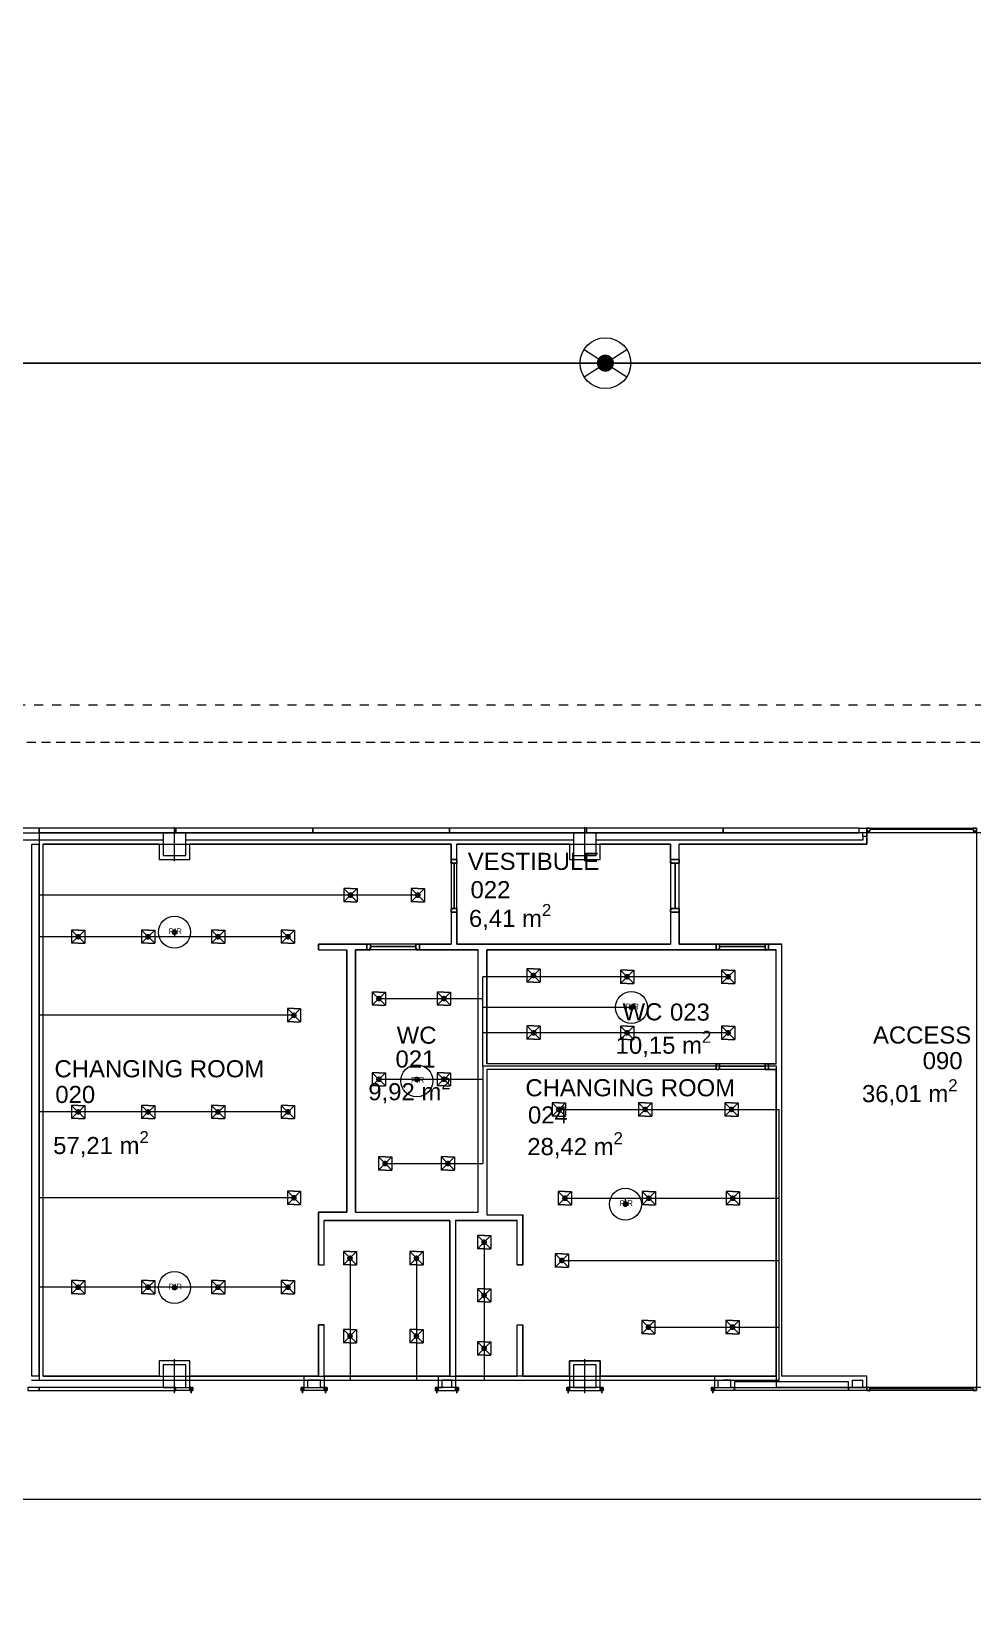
# Model space of a CAD drawing. Header units: millimetres. Extents: x 10 to 110, y 17 to 110.
# Drawn here: x 44.97 to 61.47, y 16.99 to 44.74 of the extents above; entities that cross this region are included whole.
import ezdxf

# ---------------------------------------------------------------- set-up
doc = ezdxf.new("R2010")
doc.units = ezdxf.units.MM
doc.header["$LTSCALE"] = 0.05
for name, pattern in [('00 Ground$0$Dash', [6.35, 3.175, -3.175]), ('00 Ground$0$HIDDEN2', [4.7625, 3.175, -1.5875]), ('OF 00 Ground$0$DASHDOT2', [12.7, 6.35, -3.175, 0, -3.175])]:
    doc.linetypes.add(name, pattern=pattern)
for name, color, linetype, lineweight in [('00 Ground$0$A-Proyecciones', 252, 'Continuous', 0), ('00 Ground$0$E-Proyecciones Sección', 251, '00 Ground$0$HIDDEN2', 0), ('COLUMN_AXES', 1, 'Continuous', 0), ('CONCRETE_COLUMN', 2, 'Continuous', 9), ('OF 00 Ground$0$Superficies', 81, 'Continuous', 5)]:
    doc.layers.add(name, color=color, linetype=linetype, lineweight=lineweight)
for name, color, linetype in [('00 Ground$0$PUENTE GRUA', 5, 'Continuous'), ('4A TEXTOS', 7, 'Continuous'), ('MAPAS', 7, 'Continuous'), ('OF 00 Ground$0$A-MARCOS', 1, 'Continuous'), ('OF 00 Ground$0$A-TEXTURAS-PISOS', 8, 'Continuous'), ('OF 00 Ground$0$panel fachada', 4, 'Continuous'), ('OF 00 Ground$0$Pladur', 3, 'Continuous')]:
    doc.layers.add(name, color=color, linetype=linetype)
doc.layers.add('OF 00 Ground$0$A-PUERTAS', color=6, linetype='Continuous', plot=False)
doc.layers.add('OF 00 Ground$0$A-VENTANAS', color=5, linetype='Continuous', plot=False)
doc.layers.get('OF 00 Ground$0$A-PUERTAS').off()
doc.layers.get('OF 00 Ground$0$A-VENTANAS').off()
doc.styles.get("Standard").update_dxf_attribs({"font": 'arial.ttf'})

# ---------------------------------------------------------------- blocks, each defined once
blk = doc.blocks.new('*U117')
at = {"layer": 'OF 00 Ground$0$A-MARCOS'}
for points in [[(0.06, -0.02), (0.05, -0.02), (0.05, 0), (0, 0), (0, -0.05), (0.06, -0.05)], [(1.86, -0.02), (1.87, -0.02), (1.87, 0), (1.92, 0), (1.92, -0.05), (1.86, -0.05)]]:
    blk.add_lwpolyline(points, close=True, dxfattribs=at)
at = {"layer": 'OF 00 Ground$0$A-MARCOS', "color": 0}
for centre in [(0.047, 0.003), (1.873, 0.003)]:
    blk.add_circle(centre, 0.00341, dxfattribs=at)
at = {"layer": 'OF 00 Ground$0$A-TEXTURAS-PISOS'}
blk.add_line((0.06, -0.032), (1.86, -0.032), dxfattribs=at)
blk = doc.blocks.new('*U242')
at = {"layer": 'OF 00 Ground$0$A-MARCOS'}
for points in [[(0.06, -0.02), (0.05, -0.02), (0.05, 0), (0, 0), (0, -0.05), (0.06, -0.05)], [(1.86, -0.02), (1.87, -0.02), (1.87, 0), (1.92, 0), (1.92, -0.05), (1.86, -0.05)]]:
    blk.add_lwpolyline(points, close=True, dxfattribs=at)
at = {"layer": 'OF 00 Ground$0$A-MARCOS', "color": 0}
for centre in [(0.047, 0.003), (1.873, 0.003)]:
    blk.add_circle(centre, 0.00341, dxfattribs=at)
at = {"layer": 'OF 00 Ground$0$A-TEXTURAS-PISOS'}
blk.add_line((0.06, -0.032), (1.86, -0.032), dxfattribs=at)
blk = doc.blocks.new('*U245')
at = {"layer": 'OF 00 Ground$0$A-MARCOS'}
for points in [[(-0.92, 0), (-0.87, 0), (-0.87, -0.02), (-0.86, -0.02), (-0.86, -0.1), (-0.92, -0.1)], [(-0.06, -0.02), (-0.05, -0.02), (-0.05, 0), (0, 0), (0, -0.1), (-0.06, -0.1)]]:
    blk.add_lwpolyline(points, close=True, dxfattribs=at)
at = {"layer": 'OF 00 Ground$0$A-MARCOS', "color": 0}
blk.add_circle((-0.049, 0.003), 0.00341, dxfattribs=at)
at = {"layer": 'OF 00 Ground$0$A-TEXTURAS-PISOS'}
blk.add_line((-0.06, -0.057), (-0.86, -0.057), dxfattribs=at)
blk = doc.blocks.new('*U187')
at = {"layer": 'OF 00 Ground$0$A-MARCOS', "color": 6, "linetype": 'OF 00 Ground$0$DASHDOT2', "ltscale": 0.05}
for p, q in [((0.025, -0.096), (0.025, 0.046)), ((1.975, -0.096), (1.975, 0.046))]:
    blk.add_line(p, q, dxfattribs=at)
at = {"layer": 'OF 00 Ground$0$A-MARCOS', "flags": 128}
for points in [[(0, 0), (0.05, 0), (0.05, -0.05), (0, -0.05)], [(1.95, 0), (2, 0), (2, -0.05), (1.95, -0.05)]]:
    blk.add_lwpolyline(points, close=True, dxfattribs=at)
blk = doc.blocks.new('*U188')
at = {"layer": 'OF 00 Ground$0$A-MARCOS', "color": 6, "linetype": 'OF 00 Ground$0$DASHDOT2', "ltscale": 0.05}
for p, q in [((0.025, -0.096), (0.025, 0.046)), ((1.975, -0.096), (1.975, 0.046))]:
    blk.add_line(p, q, dxfattribs=at)
at = {"layer": 'OF 00 Ground$0$A-MARCOS', "flags": 128}
for points in [[(0, 0), (0.05, 0), (0.05, -0.05), (0, -0.05)], [(1.95, 0), (2, 0), (2, -0.05), (1.95, -0.05)]]:
    blk.add_lwpolyline(points, close=True, dxfattribs=at)
blk = doc.blocks.new('*U189')
at = {"layer": 'OF 00 Ground$0$A-MARCOS', "color": 6, "linetype": 'OF 00 Ground$0$DASHDOT2', "ltscale": 0.05}
for p, q in [((0.025, -0.096), (0.025, 0.046)), ((1.975, -0.096), (1.975, 0.046))]:
    blk.add_line(p, q, dxfattribs=at)
at = {"layer": 'OF 00 Ground$0$A-MARCOS', "flags": 128}
for points in [[(0, 0), (0.05, 0), (0.05, -0.05), (0, -0.05)], [(1.95, 0), (2, 0), (2, -0.05), (1.95, -0.05)]]:
    blk.add_lwpolyline(points, close=True, dxfattribs=at)
blk = doc.blocks.new('*U190')
at = {"layer": 'OF 00 Ground$0$A-MARCOS', "color": 6, "linetype": 'OF 00 Ground$0$DASHDOT2', "ltscale": 0.05}
for p, q in [((0.025, -0.096), (0.025, 0.046)), ((1.975, -0.096), (1.975, 0.046))]:
    blk.add_line(p, q, dxfattribs=at)
at = {"layer": 'OF 00 Ground$0$A-MARCOS', "flags": 128}
for points in [[(0, 0), (0.05, 0), (0.05, -0.05), (0, -0.05)], [(1.95, 0), (2, 0), (2, -0.05), (1.95, -0.05)]]:
    blk.add_lwpolyline(points, close=True, dxfattribs=at)
blk = doc.blocks.new('*U221')
at = {"layer": 'OF 00 Ground$0$A-MARCOS'}
for points in [[(0.06, -0.02), (0.05, -0.02), (0.05, 0), (0, 0), (0, -0.1), (0.06, -0.1)], [(0.92, 0), (0.87, 0), (0.87, -0.02), (0.86, -0.02), (0.86, -0.1), (0.92, -0.1)]]:
    blk.add_lwpolyline(points, close=True, dxfattribs=at)
at = {"layer": 'OF 00 Ground$0$A-MARCOS', "color": 0}
blk.add_circle((0.049, 0.003), 0.00341, dxfattribs=at)
at = {"layer": 'OF 00 Ground$0$A-TEXTURAS-PISOS'}
blk.add_line((0.06, -0.057), (0.86, -0.057), dxfattribs=at)
blk = doc.blocks.new('*U199')
at = {"layer": 'OF 00 Ground$0$A-MARCOS'}
for points in [[(0.06, -0.02), (0.05, -0.02), (0.05, 0), (0, 0), (0, -0.15), (0.06, -0.15)], [(0.92, 0), (0.87, 0), (0.87, -0.02), (0.86, -0.02), (0.86, -0.15), (0.92, -0.15)]]:
    blk.add_lwpolyline(points, close=True, dxfattribs=at)
at = {"layer": 'OF 00 Ground$0$A-MARCOS', "color": 0}
blk.add_circle((0.049, 0.003), 0.00341, dxfattribs=at)
at = {"layer": 'OF 00 Ground$0$A-TEXTURAS-PISOS'}
blk.add_line((0.06, -0.082), (0.86, -0.082), dxfattribs=at)
blk = doc.blocks.new('*U195')
at = {"layer": 'OF 00 Ground$0$A-MARCOS'}
for points in [[(0.06, -0.02), (0.05, -0.02), (0.05, 0), (0, 0), (0, -0.1), (0.06, -0.1)], [(0.92, 0), (0.87, 0), (0.87, -0.02), (0.86, -0.02), (0.86, -0.1), (0.92, -0.1)]]:
    blk.add_lwpolyline(points, close=True, dxfattribs=at)
at = {"layer": 'OF 00 Ground$0$A-MARCOS', "color": 0}
blk.add_circle((0.049, 0.003), 0.00341, dxfattribs=at)
at = {"layer": 'OF 00 Ground$0$A-TEXTURAS-PISOS'}
blk.add_line((0.06, -0.057), (0.86, -0.057), dxfattribs=at)
blk = doc.blocks.new('Column axes')
at = {"layer": 'COLUMN_AXES'}
for p, q in [((0, -0.5), (0, 0.5)), ((-0.5, 0), (0.5, 0))]:
    blk.add_line(p, q, dxfattribs=at)
blk = doc.blocks.new('*U131')
at = {"layer": 'OF 00 Ground$0$A-MARCOS'}
for points in [[(0.06, -0.02), (0.05, -0.02), (0.05, 0), (0, 0), (0, -0.1), (0.06, -0.1)], [(0.92, 0), (0.87, 0), (0.87, -0.02), (0.86, -0.02), (0.86, -0.1), (0.92, -0.1)]]:
    blk.add_lwpolyline(points, close=True, dxfattribs=at)
at = {"layer": 'OF 00 Ground$0$A-MARCOS', "color": 0}
blk.add_circle((0.049, 0.003), 0.00341, dxfattribs=at)
at = {"layer": 'OF 00 Ground$0$A-TEXTURAS-PISOS'}
blk.add_line((0.06, -0.057), (0.86, -0.057), dxfattribs=at)
blk = doc.blocks.new('lum')
at = {"layer": 'MAPAS', "color": 2, "lineweight": 0}
for points in [[(141.256, 95.462), (142.006, 94.982)], [(141.256, 94.982), (142.006, 95.462)]]:
    blk.add_lwpolyline(points, dxfattribs=at)
blk.add_circle((141.631, 95.222), 0.445, dxfattribs=at)
blk = doc.blocks.new('lum-of')
at = {"layer": 'MAPAS', "color": 2, "lineweight": 0}
for points in [[(154.958, 25.257), (154.958, 25.024)], [(155.074, 25.257), (154.958, 25.257)], [(154.958, 25.257), (155.191, 25.024)], [(154.958, 25.024), (155.191, 25.257)], [(155.074, 25.257), (155.191, 25.257)], [(155.191, 25.257), (155.191, 25.024)], [(155.074, 25.024), (154.958, 25.024)], [(155.074, 25.024), (155.191, 25.024)]]:
    blk.add_lwpolyline(points, dxfattribs=at)
blk = doc.blocks.new('sen')
at = {"layer": 'MAPAS', "color": 1, "lineweight": 0}
blk.add_circle((168.268, 29.948), 0.28, dxfattribs=at)
at = {"layer": 'MAPAS', "color": 1, "lineweight": 0, "insert": (168.167, 30.014), "char_height": 0.1, "attachment_point": 1}
blk.add_mtext_dynamic_manual_height_columns('PIR', width=0.7787, gutter_width=12.5, heights=[0], dxfattribs=at)

msp = doc.modelspace()

# ---------------------------------------------------------------- linework, layer by layer
at = {"layer": '00 Ground$0$A-Proyecciones', "lineweight": 0}
msp.add_lwpolyline([(108.24, 109.773), (108.231, 50.892, -0.436581), (101.749, 43.899), (100.813, 43.899), (100.813, 38.9), (101.749, 38.9, -0.414214), (108.249, 32.4), (108.24, 23.491, -0.413136), (101.74, 16.991), (101.74, 18.991), (16.495, 18.991), (16.495, 16.991, -0.414208), (9.995, 23.491), (9.995, 109.773), (11.495, 109.773)], format="xyb", dxfattribs=at)
at = {"layer": '00 Ground$0$E-Proyecciones Sección', "lineweight": 0}
msp.add_line((24.7, 32.275), (96.7, 32.272), dxfattribs=at)
at = {"layer": '00 Ground$0$PUENTE GRUA', "color": 242, "linetype": '00 Ground$0$Dash', "lineweight": 0}
msp.add_lwpolyline([(26.7, 104.922), (94.7, 104.922), (94.7, 32.921), (26.7, 32.921)], close=True, dxfattribs=at)
at = {"layer": 'CONCRETE_COLUMN', "lineweight": 0}
for points in [[(47.274, 30.283), (47.674, 30.283), (47.674, 30.683), (47.274, 30.683), (47.274, 30.283)], [(54.474, 30.283), (54.874, 30.283), (54.874, 30.683), (54.474, 30.683), (54.474, 30.283)], [(47.274, 20.951), (47.674, 20.951), (47.674, 21.351), (47.274, 21.351), (47.274, 20.951)], [(54.474, 20.951), (54.874, 20.951), (54.874, 21.351), (54.474, 21.351), (54.474, 20.951)]]:
    msp.add_lwpolyline(points, close=True, dxfattribs=at)
at = {"layer": 'MAPAS', "color": 5, "lineweight": 25}
msp.add_lwpolyline([(32.366, 38.921), (100.168, 38.921)], dxfattribs=at)
at = {"layer": 'MAPAS', "color": 5, "lineweight": 25, "const_width": 0.15}
msp.add_lwpolyline([(54.958, 38.921, 1), (55.108, 38.921, 1)], format="xyb", close=True, dxfattribs=at)
at = {"layer": 'MAPAS', "color": 165, "lineweight": 15, "true_color": 0x5e67af}
for points in [[(75.104, 30.481), (75.1, 30.683), (45.1, 30.683), (45.1, 21.083), (58.028, 21.083)], [(51.743, 29.59), (45.1, 29.59)], [(49.465, 28.86), (45.1, 28.86)], [(47.474, 28.939), (47.474, 28.86)], [(49.57, 27.481), (45.1, 27.481)], [(54.216, 25.831), (58.081, 25.831)], [(58.028, 21.083), (58.081, 21.083), (58.081, 25.831)], [(49.465, 25.786), (45.1, 25.786)], [(49.57, 24.281), (45.1, 24.281)], [(54.323, 24.272), (58.081, 24.272)], [(55.384, 24.169), (55.384, 24.272)], [(52.905, 23.5), (52.905, 21.083)], [(50.553, 23.219), (50.553, 21.083)], [(51.717, 23.219), (51.717, 21.083)], [(54.27, 23.181), (58.081, 23.181)], [(49.465, 22.711), (45.1, 22.711)], [(55.787, 22.012), (58.081, 22.012)]]:
    msp.add_lwpolyline(points, dxfattribs=at)
at = {"layer": 'MAPAS', "color": 85, "lineweight": 15, "true_color": 0x58ba48}
for points in [[(74.204, 30.481), (74.204, 30.588), (69.284, 30.588), (61.666, 30.588), (61.666, 20.951), (58.037, 20.951), (58.037, 26.588), (52.881, 26.588), (52.881, 27.87)], [(57.185, 28.158), (52.881, 28.158)], [(52.881, 27.87), (52.881, 28.158)], [(51.06, 27.774), (52.881, 27.774)], [(55.49, 27.619), (52.881, 27.619)], [(57.185, 27.173), (52.881, 27.173)], [(51.06, 26.359), (52.881, 26.359)], [(52.881, 26.588), (52.881, 24.881)], [(51.17, 24.881), (52.881, 24.881)]]:
    msp.add_lwpolyline(points, dxfattribs=at)
at = {"layer": 'MAPAS', "color": 165, "lineweight": 15, "true_color": 0x5e67af, "const_width": 0.05}
for points in [[(50.536, 29.59, 1), (50.586, 29.59, 1)], [(51.718, 29.59, 1), (51.768, 29.59, 1)], [(45.76, 28.86, 1), (45.81, 28.86, 1)], [(46.986, 28.86, 1), (47.036, 28.86, 1)], [(47.449, 28.939, 1), (47.499, 28.939, 1)], [(48.213, 28.86, 1), (48.263, 28.86, 1)], [(49.44, 28.86, 1), (49.49, 28.86, 1)], [(49.545, 27.481, 1), (49.595, 27.481, 1)], [(45.76, 25.786, 1), (45.81, 25.786, 1)], [(46.986, 25.786, 1), (47.036, 25.786, 1)], [(48.213, 25.786, 1), (48.263, 25.786, 1)], [(49.44, 25.786, 1), (49.49, 25.786, 1)], [(54.191, 25.831, 1), (54.241, 25.831, 1)], [(55.706, 25.831, 1), (55.756, 25.831, 1)], [(57.221, 25.831, 1), (57.271, 25.831, 1)], [(49.545, 24.281, 1), (49.595, 24.281, 1)], [(54.298, 24.272, 1), (54.348, 24.272, 1)], [(55.359, 24.169, 1), (55.409, 24.169, 1)], [(55.77, 24.272, 1), (55.82, 24.272, 1)], [(57.242, 24.272, 1), (57.292, 24.272, 1)], [(52.88, 23.5, 1), (52.93, 23.5, 1)], [(50.528, 23.219, 1), (50.578, 23.219, 1)], [(51.692, 23.219, 1), (51.742, 23.219, 1)], [(54.245, 23.181, 1), (54.295, 23.181, 1)], [(45.76, 22.711, 1), (45.81, 22.711, 1)], [(46.986, 22.711, 1), (47.036, 22.711, 1)], [(47.449, 22.706, 1), (47.499, 22.706, 1)], [(48.213, 22.711, 1), (48.263, 22.711, 1)], [(49.44, 22.711, 1), (49.49, 22.711, 1)], [(52.88, 22.569, 1), (52.93, 22.569, 1)], [(55.762, 22.012, 1), (55.812, 22.012, 1)], [(57.239, 22.012, 1), (57.289, 22.012, 1)], [(50.528, 21.855, 1), (50.578, 21.855, 1)], [(51.692, 21.855, 1), (51.742, 21.855, 1)], [(52.88, 21.639, 1), (52.93, 21.639, 1)]]:
    msp.add_lwpolyline(points, format="xyb", close=True, dxfattribs=at)
at = {"layer": 'MAPAS', "color": 85, "lineweight": 15, "true_color": 0x58ba48, "const_width": 0.05}
for points in [[(53.745, 28.181, 1), (53.795, 28.181, 1)], [(55.388, 28.158, 1), (55.438, 28.158, 1)], [(57.16, 28.158, 1), (57.21, 28.158, 1)], [(51.035, 27.774, 1), (51.085, 27.774, 1)], [(52.175, 27.774, 1), (52.225, 27.774, 1)], [(55.465, 27.619, 1), (55.515, 27.619, 1)], [(53.753, 27.173, 1), (53.803, 27.173, 1)], [(55.388, 27.173, 1), (55.438, 27.173, 1)], [(57.16, 27.173, 1), (57.21, 27.173, 1)], [(51.035, 26.359, 1), (51.085, 26.359, 1)], [(51.7, 26.356, 1), (51.75, 26.356, 1)], [(52.175, 26.359, 1), (52.225, 26.359, 1)], [(51.145, 24.881, 1), (51.195, 24.881, 1)], [(52.245, 24.881, 1), (52.295, 24.881, 1)]]:
    msp.add_lwpolyline(points, format="xyb", close=True, dxfattribs=at)
at = {"layer": 'OF 00 Ground$0$panel fachada', "linetype": 'Continuous', "lineweight": 0}
for points in [[(42.6, 30.683), (45.1, 30.683), (45.1, 30.763), (42.6, 30.763)], [(45.1, 30.683), (47.5, 30.683), (47.5, 30.763), (45.1, 30.763)], [(47.5, 30.683), (49.9, 30.683), (49.9, 30.763), (47.5, 30.763)], [(49.9, 30.683), (52.3, 30.683), (52.3, 30.763), (49.9, 30.763)], [(52.3, 30.683), (54.7, 30.683), (54.7, 30.763), (52.3, 30.763)], [(54.7, 30.683), (57.1, 30.683), (57.1, 30.763), (54.7, 30.763)], [(57.1, 30.683), (59.485, 30.683), (59.485, 30.763), (57.1, 30.763)], [(45.1, 20.951), (44.9, 20.951), (44.9, 20.901), (45.1, 20.901)], [(47.5, 20.951), (45.1, 20.951), (45.1, 20.901), (47.5, 20.901)], [(47.5, 20.951), (47.744, 20.951), (47.744, 20.901), (47.5, 20.901)], [(49.744, 20.951), (50.1, 20.951), (50.1, 20.901), (49.744, 20.901)], [(52.404, 20.951), (52.1, 20.951), (52.1, 20.901), (52.404, 20.901)], [(54.944, 20.951), (54.404, 20.951), (54.404, 20.901), (54.944, 20.901)], [(56.944, 20.951), (57.3, 20.951), (57.3, 20.901), (56.944, 20.901)], [(57.3, 20.951), (59.3, 20.951), (59.3, 20.901), (57.3, 20.901)], [(59.3, 20.951), (59.62, 20.951), (59.62, 20.901), (59.3, 20.901)]]:
    msp.add_lwpolyline(points, close=True, dxfattribs=at)
msp.add_lwpolyline([(59.551, 30.617), (59.551, 30.683), (59.485, 30.683), (59.485, 30.763), (59.621, 30.763), (59.621, 30.617), (59.551, 30.617)], dxfattribs=at)
at = {"layer": 'OF 00 Ground$0$Pladur', "linetype": 'Continuous', "lineweight": 0}
for p, q in [((47.274, 30.551), (42.534, 30.551)), ((54.474, 30.551), (47.674, 30.551)), ((59.551, 30.551), (54.874, 30.551)), ((59.551, 30.617), (59.551, 30.551)), ((59.621, 30.617), (59.621, 30.481)), ((44.97, 21.153), (44.97, 30.481)), ((44.97, 30.481), (45.102, 30.481)), ((45.102, 21.153), (45.102, 30.481)), ((45.172, 21.153), (45.172, 30.481)), ((47.204, 30.481), (45.172, 30.481)), ((52.325, 30.481), (47.744, 30.481)), ((52.325, 30.213), (52.325, 30.481)), ((52.425, 30.213), (52.425, 30.481)), ((54.404, 30.481), (52.425, 30.481)), ((56.175, 30.481), (54.944, 30.481)), ((56.175, 30.213), (56.175, 30.481)), ((56.325, 30.213), (56.325, 30.481)), ((59.621, 30.481), (56.325, 30.481)), ((52.425, 30.213), (52.325, 30.213)), ((56.325, 30.213), (56.175, 30.213)), ((52.325, 29.293), (52.325, 28.731)), ((52.425, 29.293), (52.325, 29.293)), ((52.425, 29.293), (52.425, 28.731)), ((56.175, 29.293), (56.175, 28.731)), ((56.325, 29.293), (56.175, 29.293)), ((56.325, 29.293), (56.325, 28.731)), ((50, 28.731), (50.85, 28.731)), ((50, 28.631), (50, 28.731)), ((50, 28.631), (50.497, 28.631)), ((50.497, 24.031), (50.497, 28.631)), ((50.647, 24.031), (50.647, 28.631)), ((50.647, 28.631), (50.85, 28.631)), ((50.85, 28.631), (50.85, 28.731)), ((51.77, 28.631), (51.77, 28.731)), ((51.77, 28.731), (52.325, 28.731)), ((51.77, 28.631), (52.803, 28.631)), ((52.425, 28.731), (56.175, 28.731)), ((52.803, 24.031), (52.803, 28.631)), ((52.951, 26.631), (52.951, 28.631)), ((52.951, 28.631), (58.028, 28.631)), ((56.325, 28.731), (58.128, 28.731)), ((58.028, 26.631), (58.028, 28.631)), ((58.128, 21.153), (58.128, 28.731)), ((56.974, 26.635), (52.951, 26.631)), ((52.953, 26.533), (52.953, 23.981)), ((56.974, 26.532), (56.974, 26.631)), ((57.894, 26.532), (57.894, 26.632)), ((58.028, 21.153), (58.028, 26.531)), ((50, 24.031), (50.497, 24.031)), ((50, 23.881), (50, 24.031)), ((50, 23.103), (50, 23.881)), ((50.1, 23.103), (50.1, 23.881)), ((52.304, 23.881), (50.1, 23.881)), ((50.647, 24.031), (52.803, 24.031)), ((52.304, 21.153), (52.304, 23.881)), ((52.404, 23.881), (53.483, 23.881)), ((52.404, 23.881), (52.404, 21.153)), ((52.953, 23.981), (53.583, 23.981)), ((53.483, 23.104), (53.483, 23.881)), ((53.583, 23.104), (53.583, 23.981)), ((50, 23.103), (50.1, 23.103)), ((53.483, 23.104), (53.583, 23.104)), ((50, 21.153), (50, 22.053)), ((50, 22.053), (50.1, 22.053)), ((50.1, 21.153), (50.1, 22.053)), ((53.483, 22.054), (53.583, 22.054)), ((53.483, 21.153), (53.483, 22.054)), ((53.583, 21.153), (53.583, 22.054)), ((45.102, 21.153), (44.97, 21.153)), ((45.172, 21.153), (47.204, 21.153)), ((47.744, 21.153), (52.1, 21.153)), ((52.1, 21.153), (50.1, 21.153)), ((52.1, 21.153), (51.975, 21.153)), ((54.404, 21.153), (52.404, 21.153)), ((54.404, 21.153), (54.375, 21.153)), ((56.944, 21.153), (54.944, 21.153)), ((58.028, 21.153), (57.3, 21.153)), ((59.62, 21.153), (58.128, 21.153)), ((59.62, 20.951), (59.62, 21.153)), ((44.967, 21.083), (45.1, 21.083)), ((45.1, 21.083), (47.274, 21.083)), ((59.3, 20.951), (59.367, 20.951)), ((59.367, 20.951), (59.367, 21.083)), ((59.367, 21.083), (59.55, 21.083)), ((59.55, 20.951), (59.55, 21.083))]:
    msp.add_line(p, q, dxfattribs=at)
at = {"layer": 'OF 00 Ground$0$Pladur', "lineweight": 0}
for p, q in [((56.974, 26.533), (52.953, 26.533)), ((57.894, 26.631), (58.028, 26.631)), ((57.894, 26.532), (58.028, 26.531))]:
    msp.add_line(p, q, dxfattribs=at)
at = {"layer": 'OF 00 Ground$0$Pladur', "linetype": 'Continuous', "lineweight": 0}
for points in [[(47.204, 30.481), (47.204, 30.213)], [(47.204, 30.213), (47.744, 30.213), (47.744, 30.481)], [(54.404, 30.481), (54.404, 30.213)], [(54.404, 30.213), (54.944, 30.213), (54.944, 30.481)], [(47.744, 20.951), (47.744, 21.421), (47.204, 21.421), (47.204, 21.153)], [(54.944, 20.951), (54.944, 21.421), (54.404, 21.421), (54.404, 20.951)], [(49.759, 21.153), (49.744, 21.153), (49.744, 20.951), (49.811, 20.951), (49.811, 21.083)], [(49.9, 21.153), (50.1, 21.153), (50.1, 20.951), (50.033, 20.951), (50.033, 21.083), (49.811, 21.083)], [(52.1, 21.153), (52.404, 21.153), (52.404, 20.951), (52.337, 20.951), (52.337, 21.083), (52.167, 21.083)], [(52.1, 21.153), (52.1, 20.951), (52.167, 20.951), (52.167, 21.083)], [(57.3, 21.153), (56.944, 21.153), (56.944, 20.951), (57.011, 20.951), (57.011, 21.083), (57.1, 21.083)], [(59.3, 20.951), (59.3, 21.053), (57.3, 21.053), (57.3, 20.951), (57.233, 20.951), (57.233, 21.083), (57.1, 21.083)]]:
    msp.add_lwpolyline(points, dxfattribs=at)
at = {"layer": 'OF 00 Ground$0$Superficies', "lineweight": 0}
for points in [[(56.325, 30.481), (59.621, 30.481), (59.621, 30.763), (61.541, 30.763), (61.541, 20.901), (59.62, 20.901), (59.62, 21.153), (58.128, 21.153), (58.128, 28.731), (56.325, 28.731), (56.325, 30.481)], [(52.325, 30.481), (52.325, 28.731), (50, 28.731), (50, 28.631), (50.497, 28.631), (50.497, 24.031), (50, 24.031), (50, 23.103), (50.1, 23.103), (50.1, 23.881), (52.304, 23.881), (52.304, 21.153), (50.1, 21.153), (50.1, 22.053), (50, 22.053), (50, 21.153), (47.744, 21.153), (47.744, 21.421), (47.204, 21.421), (47.204, 21.153), (45.172, 21.153), (45.172, 30.481), (47.204, 30.481), (47.204, 30.213), (47.744, 30.213), (47.744, 30.481), (52.325, 30.481)], [(56.175, 28.731), (52.425, 28.731), (52.425, 30.481), (54.404, 30.481), (54.404, 30.213), (54.944, 30.213), (54.944, 30.481), (56.175, 30.481), (56.175, 28.731)], [(58.028, 26.531), (52.953, 26.533), (52.953, 23.983), (53.583, 23.983), (53.583, 23.104), (53.483, 23.104), (53.483, 23.881), (52.404, 23.881), (52.404, 21.153), (53.483, 21.153), (53.483, 22.054), (53.583, 22.054), (53.583, 21.153), (54.404, 21.153), (54.404, 21.421), (54.944, 21.421), (54.944, 21.153), (58.028, 21.153), (58.028, 26.531)]]:
    msp.add_lwpolyline(points, dxfattribs=at)
for points in [[(52.803, 28.631), (50.647, 28.631), (50.647, 24.031), (52.803, 24.031)], [(52.951, 26.634), (58.028, 26.634), (58.028, 28.631), (52.951, 28.631)]]:
    msp.add_lwpolyline(points, close=True, dxfattribs=at)

# ---------------------------------------------------------------- block references
at = {"layer": 'COLUMN_AXES', "lineweight": 0, "xscale": 0.6, "yscale": 0.6}
for p in [(47.474, 30.483), (54.674, 30.483), (47.474, 21.151), (54.674, 21.151)]:
    msp.add_blockref('Column axes', p, dxfattribs=at)
at = {"layer": 'MAPAS', "color": 2, "lineweight": 0}
for name, p in [('lum', (-86.598, -56.301)), ('lum-of', (-104.513, 4.449)), ('lum-of', (-103.332, 4.449)), ('lum-of', (-109.29, 3.72)), ('lum-of', (-108.063, 3.72)), ('lum-of', (-106.836, 3.72)), ('lum-of', (-105.61, 3.72)), ('lum-of', (-101.304, 3.041)), ('lum-of', (-99.661, 3.017)), ('lum-of', (-97.89, 3.017)), ('lum-of', (-104.014, 2.633)), ('lum-of', (-102.874, 2.633)), ('lum-of', (-105.504, 2.341)), ('lum-of', (-101.304, 2.041)), ('lum-of', (-99.661, 2.033)), ('lum-of', (-97.89, 2.033)), ('lum-of', (-104.014, 1.218)), ('lum-of', (-102.874, 1.218)), ('lum-of', (-109.29, 0.645)), ('lum-of', (-108.063, 0.645)), ('lum-of', (-106.836, 0.645)), ('lum-of', (-105.61, 0.645)), ('lum-of', (-100.859, 0.691)), ('lum-of', (-99.344, 0.691)), ('lum-of', (-97.829, 0.691)), ('lum-of', (-103.904, -0.259)), ('lum-of', (-102.804, -0.259)), ('lum-of', (-105.504, -0.859)), ('lum-of', (-100.752, -0.868)), ('lum-of', (-99.28, -0.868)), ('lum-of', (-97.807, -0.868)), ('lum-of', (-102.169, -1.64)), ('lum-of', (-104.522, -1.921)), ('lum-of', (-103.357, -1.921)), ('lum-of', (-100.804, -1.959)), ('lum-of', (-109.29, -2.43)), ('lum-of', (-108.063, -2.43)), ('lum-of', (-106.836, -2.43)), ('lum-of', (-105.61, -2.43)), ('lum-of', (-102.169, -2.571)), ('lum-of', (-104.522, -3.285)), ('lum-of', (-103.357, -3.285)), ('lum-of', (-99.288, -3.129)), ('lum-of', (-97.81, -3.129)), ('lum-of', (-102.169, -3.502))]:
    msp.add_blockref(name, p, dxfattribs=at)
at = {"layer": 'MAPAS', "color": 1, "lineweight": 0}
for p in [(-120.794, -1.009), (-112.778, -2.329), (-116.543, -3.616), (-112.884, -5.779), (-120.794, -7.242)]:
    msp.add_blockref('sen', p, dxfattribs=at)
at = {"layer": 'OF 00 Ground$0$A-PUERTAS', "linetype": 'Continuous', "lineweight": 0, "rotation": 180}
for name, p in [('*U242', (61.541, 30.713)), ('*U245', (50.85, 28.631)), ('*U131', (57.894, 28.631)), ('*U195', (57.894, 26.531)), ('*U117', (61.54, 20.901))]:
    msp.add_blockref(name, p, dxfattribs=at)
at = {"layer": 'OF 00 Ground$0$A-PUERTAS', "linetype": 'Continuous', "lineweight": 0, "xscale": -1, "rotation": 90}
for name, p in [('*U221', (52.325, 30.213)), ('*U199', (56.175, 30.213))]:
    msp.add_blockref(name, p, dxfattribs=at)
at = {"layer": 'OF 00 Ground$0$A-VENTANAS', "linetype": 'Continuous', "lineweight": 0, "xscale": -1}
for name, p in [('*U190', (49.744, 20.951)), ('*U189', (52.1, 20.951)), ('*U188', (54.404, 20.951)), ('*U187', (56.944, 20.951))]:
    msp.add_blockref(name, p, dxfattribs=at)

# ---------------------------------------------------------------- texts
at = {"layer": '4A TEXTOS', "lineweight": 0}
for s, p in [('VESTIBULE', (52.619, 30.032)), ('022', (52.667, 29.535)), ('WC', (55.334, 27.393)), ('023', (56.166, 27.388)), ('WC', (51.372, 26.983)), ('ACCESS', (59.727, 26.986)), ('CHANGING ROOM', (45.369, 26.394)), ('021', (51.351, 26.565)), ('090', (60.599, 26.537)), ('CHANGING ROOM', (53.63, 26.061)), ('020', (45.384, 25.943)), ('024', (53.675, 25.584))]:
    msp.add_text(s, height=0.3, dxfattribs=at).set_placement(p)
at = {"layer": '4A TEXTOS', "lineweight": 0, "char_height": 0.3, "attachment_point": 1}
for s, width, gutter_width, heights, insert in [('\\A1;6,41 \\A1;m{\\H0.7x;\\S2^ ;}', 6.04581, 979.684, [0.381], (52.639, 29.434)), ('\\A1;10,15 \\A1;m{\\H0.7x;\\S2^ ;}', 6.04581, 1254.122, [0.381], (55.213, 27.209)), ('\\A1;9,92 \\A1;m{\\H0.7x;\\S2^ ;}', 6.04581, 1150.414, [0.381], (50.874, 26.393)), ('\\A1;36,01 \\A1;m{\\H0.7x;\\S2^ ;}', 6.04581, 1236.967, [0.381], (59.534, 26.36)), ('\\A1;57,21 m{\\H0.7x;\\S2^ ;}', 2630.99507, 2, [0], (45.346, 25.45)), ('\\A1;28,42 \\A1;m{\\H0.7x;\\S2^ ;}', 6.04581, 1391.337, [0.381], (53.663, 25.431))]:
    msp.add_mtext_dynamic_manual_height_columns(s, width=width, gutter_width=gutter_width, heights=heights, dxfattribs=dict(at, insert=insert))

doc.saveas('drawing.dxf')
